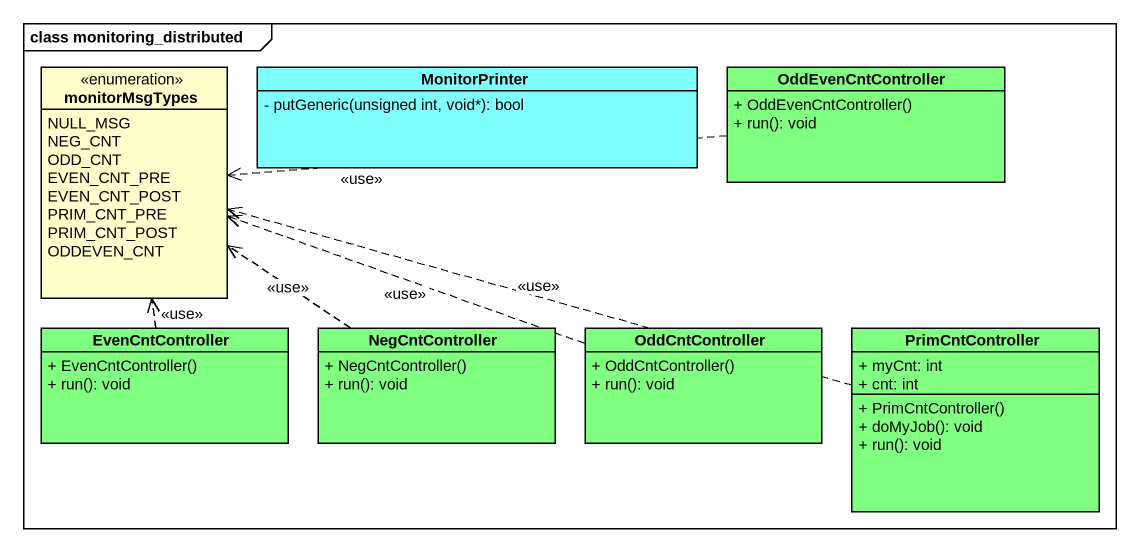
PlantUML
@startuml
mainframe class monitoring_distributed
hide circle
hide empty members
skinparam classAttributeIconSize 0
enum monitorMsgTypes {
  NULL_MSG
  NEG_CNT
  ODD_CNT
  EVEN_CNT_PRE
  EVEN_CNT_POST
  PRIM_CNT_PRE
  PRIM_CNT_POST
  ODDEVEN_CNT
}
class MonitorPrinter #80FFFF {
  - putGeneric(unsigned int, void*): bool
}
class OddEvenCntController #80FF80 {
  + OddEvenCntController()
  + run(): void
}
class EvenCntController #80FF80 {
  + EvenCntController()
  + run(): void
}
class NegCntController #80FF80 {
  + NegCntController()
  + run(): void
}
class OddCntController #80FF80 {
  + OddCntController()
  + run(): void
}
class PrimCntController #80FF80 {
  + myCnt: int
  + cnt: int
  + PrimCntController()
  + doMyJob(): void
  + run(): void
}
OddEvenCntController .left.> monitorMsgTypes : <<use>>
EvenCntController .up.> monitorMsgTypes : <<use>>
NegCntController .up.> monitorMsgTypes : <<use>>
OddCntController .left.> monitorMsgTypes : <<use>>
PrimCntController .left.> monitorMsgTypes : <<use>>
@enduml
